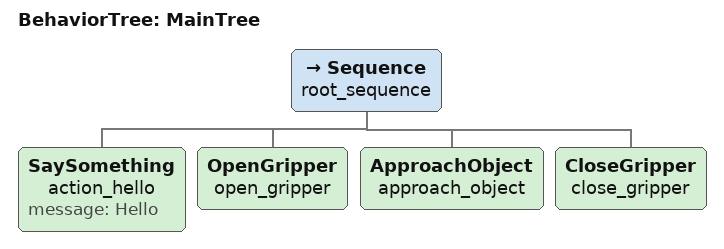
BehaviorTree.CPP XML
<root BTCPP_format="4">
     <BehaviorTree ID="MainTree">
        <Sequence name="root_sequence">
            <SaySomething   name="action_hello" message="Hello"/>
            <OpenGripper    name="open_gripper"/>
            <ApproachObject name="approach_object"/>
            <CloseGripper   name="close_gripper"/>
        </Sequence>
     </BehaviorTree>
 </root>
